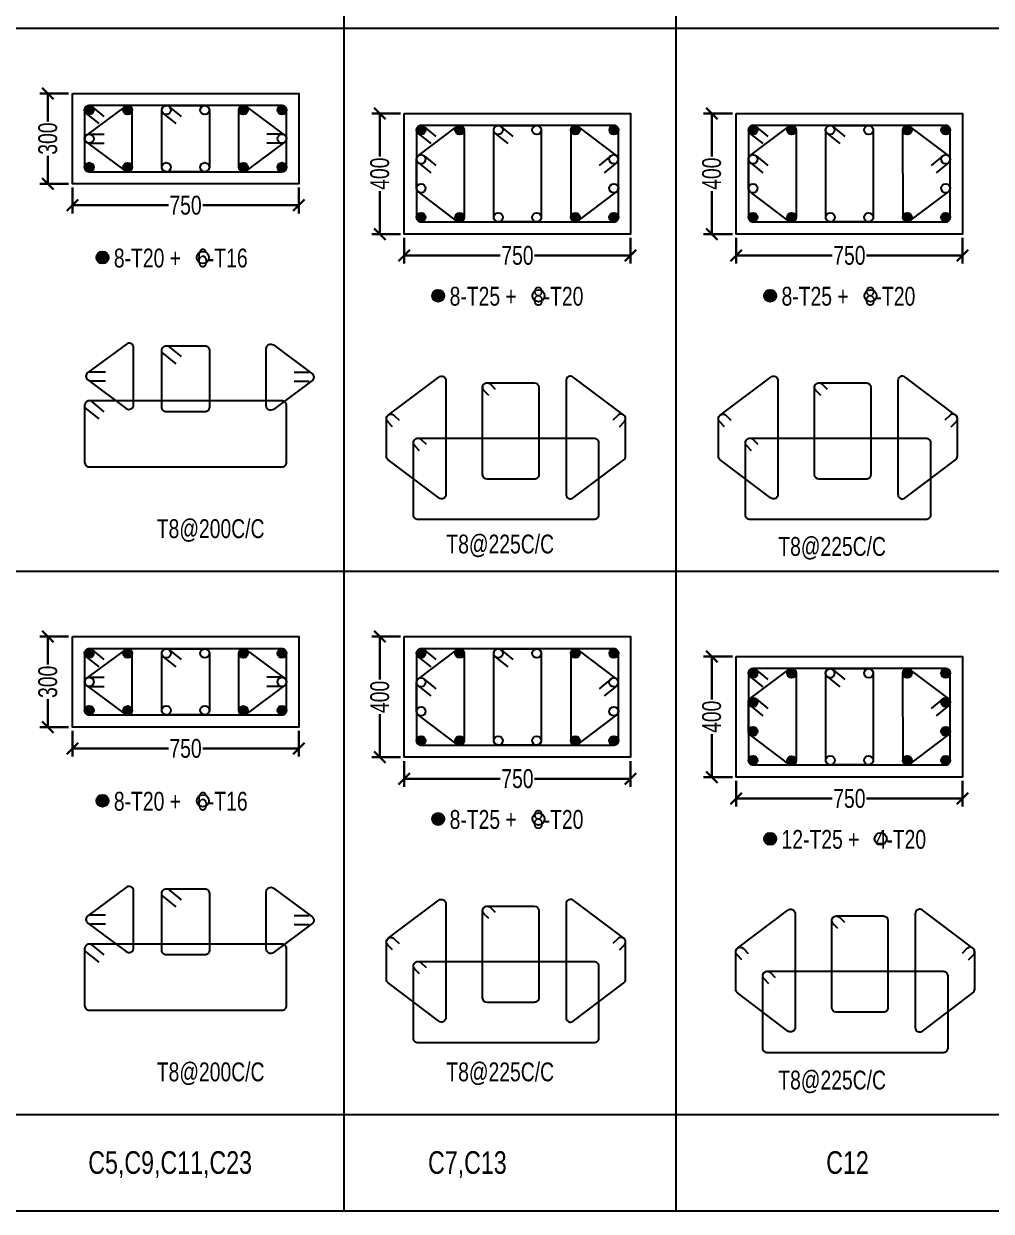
# Model space of a CAD drawing. Header units: millimetres. Extents: x 356 to 40629, y 2473 to 64837.
# Drawn here: x 24597 to 27803, y 11793 to 15728 of the extents above; entities that cross this region are included whole.
import ezdxf

# ---------------------------------------------------------------- set-up
doc = ezdxf.new("R2010")
doc.units = ezdxf.units.MM
for name, color, linetype in [('COL', 5, 'Continuous'), ('S-TIES', 3, 'Continuous'), ('TABLE', 11, 'Continuous'), ('TXT3', 6, 'Continuous')]:
    doc.layers.add(name, color=color, linetype=linetype)
doc.layers.add('STR-COL-DIM', color=8, linetype='Continuous', lineweight=18)
doc.layers.add('STR-LEVEL TEXT', color=110, linetype='Continuous', lineweight=30)
doc.styles.add('SOBHA', font='swisscl.ttf')
doc.styles.add('sobha sed', font='swisscl.ttf')
doc.dimstyles.new('S-25', dxfattribs={"dimscale": 25, "dimtxt": 2.5, "dimasz": 1.5, "dimexe": 0.25, "dimexo": 0.5, "dimgap": 0.1, "dimtad": 0, "dimdec": 0, "dimrnd": 0.0005, "dimzin": 0, "dimdsep": 46, "dimtxsty": 'SOBHA', "dimblk": 'OBLIQUE', "dimcen": 0.09, "dimclrd": 8, "dimclre": 8, "dimclrt": 6, "dimadec": 0, "dimazin": 0, "dimtfac": 1, "dimtdec": 0, "dimtofl": 0, "dimtmove": 0, "dimatfit": 3, "dimfxl": 0.18, "dimtolj": 1, "dimtzin": 0, "dimlwd": -1, "dimlwe": -1, "dimarcsym": 0})

# ---------------------------------------------------------------- blocks, each defined once
blk = doc.blocks.new('_Oblique')
at = {"color": 0, "linetype": 'ByBlock', "lineweight": -2}
for p, q in [((-0.5, -0.5), (0.5, 0.5)), ((0, 0.71), (0, -0.71))]:
    blk.add_line(p, q, dxfattribs=at)
blk = doc.blocks.new('*D626')
at = {"layer": 'STR-LEVEL TEXT', "color": 8, "transparency": 16777216}
for p, q in [((24745.3, 13697.2), (24670.2, 13697.2)), ((24676.5, 13697.2), (24676.5, 13604.4)), ((24676.5, 13397.2), (24676.5, 13490.2)), ((24745.3, 13397.2), (24670.2, 13397.2))]:
    blk.add_line(p, q, dxfattribs=at)
at = {"layer": 'STR-LEVEL TEXT', "color": 8, "transparency": 16777216, "xscale": 37.5, "yscale": 37.5, "zscale": 37.5}
for p, rotation in [((24676.5, 13697.2), 90), ((24676.5, 13397.2), 270)]:
    blk.add_blockref('_Oblique', p, dxfattribs=dict(at, rotation=rotation))
at = {"layer": 'STR-LEVEL TEXT', "color": 6, "transparency": 16777216, "insert": (24676.5, 13547.3), "char_height": 62.5, "attachment_point": 5, "rotation": 90, "style": 'SOBHA'}
blk.add_mtext('\\A1;300', dxfattribs=at)
blk = doc.blocks.new('*D627')
at = {"layer": 'STR-LEVEL TEXT', "color": 8, "transparency": 16777216}
for p, q in [((24757.8, 13384.7), (24757.8, 13319.9)), ((25507.8, 13384.7), (25507.8, 13319.9)), ((24757.8, 13326.2), (25075.9, 13326.2)), ((25507.8, 13326.2), (25189.8, 13326.2))]:
    blk.add_line(p, q, dxfattribs=at)
at = {"layer": 'STR-LEVEL TEXT', "color": 8, "transparency": 16777216, "xscale": 37.5, "yscale": 37.5, "zscale": 37.5, "rotation": 180}
blk.add_blockref('_Oblique', (24757.8, 13326.2), dxfattribs=at)
at = {"layer": 'STR-LEVEL TEXT', "color": 8, "transparency": 16777216, "xscale": 37.5, "yscale": 37.5, "zscale": 37.5}
blk.add_blockref('_Oblique', (25507.8, 13326.2), dxfattribs=at)
at = {"layer": 'STR-LEVEL TEXT', "color": 6, "transparency": 16777216, "insert": (25132.8, 13326.2), "char_height": 62.5, "attachment_point": 5, "style": 'SOBHA'}
blk.add_mtext('\\A1;750', dxfattribs=at)
blk = doc.blocks.new('*D340')
at = {"layer": 'STR-LEVEL TEXT', "color": 8, "transparency": 16777216}
for p, q in [((24745.3, 15497.4), (24670.2, 15497.4)), ((24676.5, 15497.4), (24676.5, 15404.6)), ((24676.5, 15197.4), (24676.5, 15290.3)), ((24745.3, 15197.4), (24670.2, 15197.4))]:
    blk.add_line(p, q, dxfattribs=at)
at = {"layer": 'STR-LEVEL TEXT', "color": 8, "transparency": 16777216, "xscale": 37.5, "yscale": 37.5, "zscale": 37.5}
for p, rotation in [((24676.5, 15497.4), 90), ((24676.5, 15197.4), 270)]:
    blk.add_blockref('_Oblique', p, dxfattribs=dict(at, rotation=rotation))
at = {"layer": 'STR-LEVEL TEXT', "color": 6, "transparency": 16777216, "insert": (24676.5, 15347.5), "char_height": 62.5, "attachment_point": 5, "rotation": 90, "style": 'SOBHA'}
blk.add_mtext('\\A1;300', dxfattribs=at)
blk = doc.blocks.new('*D341')
at = {"layer": 'STR-LEVEL TEXT', "color": 8, "transparency": 16777216}
for p, q in [((24757.8, 15184.9), (24757.8, 15120.1)), ((25507.8, 15184.9), (25507.8, 15120.1)), ((24757.8, 15126.4), (25075.9, 15126.4)), ((25507.8, 15126.4), (25189.8, 15126.4))]:
    blk.add_line(p, q, dxfattribs=at)
at = {"layer": 'STR-LEVEL TEXT', "color": 8, "transparency": 16777216, "xscale": 37.5, "yscale": 37.5, "zscale": 37.5, "rotation": 180}
blk.add_blockref('_Oblique', (24757.8, 15126.4), dxfattribs=at)
at = {"layer": 'STR-LEVEL TEXT', "color": 8, "transparency": 16777216, "xscale": 37.5, "yscale": 37.5, "zscale": 37.5}
blk.add_blockref('_Oblique', (25507.8, 15126.4), dxfattribs=at)
at = {"layer": 'STR-LEVEL TEXT', "color": 6, "transparency": 16777216, "insert": (25132.8, 15126.4), "char_height": 62.5, "attachment_point": 5, "style": 'SOBHA'}
blk.add_mtext('\\A1;750', dxfattribs=at)
blk = doc.blocks.new('*D481')
at = {"layer": 'STR-LEVEL TEXT', "color": 8, "transparency": 16777216}
for p, q in [((25845.3, 13697.2), (25770.2, 13697.2)), ((25776.5, 13697.2), (25776.5, 13554.7)), ((25776.5, 13297.2), (25776.5, 13439.7)), ((25845.3, 13297.2), (25770.2, 13297.2))]:
    blk.add_line(p, q, dxfattribs=at)
at = {"layer": 'STR-LEVEL TEXT', "color": 8, "transparency": 16777216, "xscale": 37.5, "yscale": 37.5, "zscale": 37.5}
for p, rotation in [((25776.5, 13697.2), 90), ((25776.5, 13297.2), 270)]:
    blk.add_blockref('_Oblique', p, dxfattribs=dict(at, rotation=rotation))
at = {"layer": 'STR-LEVEL TEXT', "color": 6, "transparency": 16777216, "insert": (25776.5, 13497.2), "char_height": 62.5, "attachment_point": 5, "rotation": 90, "style": 'SOBHA'}
blk.add_mtext('\\A1;400', dxfattribs=at)
blk = doc.blocks.new('*D482')
at = {"layer": 'STR-LEVEL TEXT', "color": 8, "transparency": 16777216}
for p, q in [((25857.8, 13284.7), (25857.8, 13219.9)), ((26607.8, 13284.7), (26607.8, 13219.9)), ((25857.8, 13226.2), (26175.9, 13226.2)), ((26607.8, 13226.2), (26289.8, 13226.2))]:
    blk.add_line(p, q, dxfattribs=at)
at = {"layer": 'STR-LEVEL TEXT', "color": 8, "transparency": 16777216, "xscale": 37.5, "yscale": 37.5, "zscale": 37.5, "rotation": 180}
blk.add_blockref('_Oblique', (25857.8, 13226.2), dxfattribs=at)
at = {"layer": 'STR-LEVEL TEXT', "color": 8, "transparency": 16777216, "xscale": 37.5, "yscale": 37.5, "zscale": 37.5}
blk.add_blockref('_Oblique', (26607.8, 13226.2), dxfattribs=at)
at = {"layer": 'STR-LEVEL TEXT', "color": 6, "transparency": 16777216, "insert": (26232.8, 13226.2), "char_height": 62.5, "attachment_point": 5, "style": 'SOBHA'}
blk.add_mtext('\\A1;750', dxfattribs=at)
blk = doc.blocks.new('*D475')
at = {"layer": 'STR-LEVEL TEXT', "color": 8, "transparency": 16777216}
for p, q in [((25845.3, 15431.2), (25770.2, 15431.2)), ((25776.5, 15431.2), (25776.5, 15288.7)), ((25776.5, 15031.2), (25776.5, 15173.7)), ((25845.3, 15031.2), (25770.2, 15031.2))]:
    blk.add_line(p, q, dxfattribs=at)
at = {"layer": 'STR-LEVEL TEXT', "color": 8, "transparency": 16777216, "xscale": 37.5, "yscale": 37.5, "zscale": 37.5}
for p, rotation in [((25776.5, 15431.2), 90), ((25776.5, 15031.2), 270)]:
    blk.add_blockref('_Oblique', p, dxfattribs=dict(at, rotation=rotation))
at = {"layer": 'STR-LEVEL TEXT', "color": 6, "transparency": 16777216, "insert": (25776.5, 15231.2), "char_height": 62.5, "attachment_point": 5, "rotation": 90, "style": 'SOBHA'}
blk.add_mtext('\\A1;400', dxfattribs=at)
blk = doc.blocks.new('*D476')
at = {"layer": 'STR-LEVEL TEXT', "color": 8, "transparency": 16777216}
for p, q in [((25857.8, 15018.7), (25857.8, 14953.9)), ((26607.8, 15018.7), (26607.8, 14953.9)), ((25857.8, 14960.2), (26175.9, 14960.2)), ((26607.8, 14960.2), (26289.8, 14960.2))]:
    blk.add_line(p, q, dxfattribs=at)
at = {"layer": 'STR-LEVEL TEXT', "color": 8, "transparency": 16777216, "xscale": 37.5, "yscale": 37.5, "zscale": 37.5, "rotation": 180}
blk.add_blockref('_Oblique', (25857.8, 14960.2), dxfattribs=at)
at = {"layer": 'STR-LEVEL TEXT', "color": 8, "transparency": 16777216, "xscale": 37.5, "yscale": 37.5, "zscale": 37.5}
blk.add_blockref('_Oblique', (26607.8, 14960.2), dxfattribs=at)
at = {"layer": 'STR-LEVEL TEXT', "color": 6, "transparency": 16777216, "insert": (26232.8, 14960.2), "char_height": 62.5, "attachment_point": 5, "style": 'SOBHA'}
blk.add_mtext('\\A1;750', dxfattribs=at)
blk = doc.blocks.new('*D469')
at = {"layer": 'STR-LEVEL TEXT', "color": 8, "transparency": 16777216}
for p, q in [((26945.3, 15431.2), (26870.2, 15431.2)), ((26876.5, 15431.2), (26876.5, 15288.7)), ((26876.5, 15031.2), (26876.5, 15173.7)), ((26945.3, 15031.2), (26870.2, 15031.2))]:
    blk.add_line(p, q, dxfattribs=at)
at = {"layer": 'STR-LEVEL TEXT', "color": 8, "transparency": 16777216, "xscale": 37.5, "yscale": 37.5, "zscale": 37.5}
for p, rotation in [((26876.5, 15431.2), 90), ((26876.5, 15031.2), 270)]:
    blk.add_blockref('_Oblique', p, dxfattribs=dict(at, rotation=rotation))
at = {"layer": 'STR-LEVEL TEXT', "color": 6, "transparency": 16777216, "insert": (26876.5, 15231.2), "char_height": 62.5, "attachment_point": 5, "rotation": 90, "style": 'SOBHA'}
blk.add_mtext('\\A1;400', dxfattribs=at)
blk = doc.blocks.new('*D470')
at = {"layer": 'STR-LEVEL TEXT', "color": 8, "transparency": 16777216}
for p, q in [((26957.8, 15018.7), (26957.8, 14953.9)), ((27707.8, 15018.7), (27707.8, 14953.9)), ((26957.8, 14960.2), (27275.9, 14960.2)), ((27707.8, 14960.2), (27389.8, 14960.2))]:
    blk.add_line(p, q, dxfattribs=at)
at = {"layer": 'STR-LEVEL TEXT', "color": 8, "transparency": 16777216, "xscale": 37.5, "yscale": 37.5, "zscale": 37.5, "rotation": 180}
blk.add_blockref('_Oblique', (26957.8, 14960.2), dxfattribs=at)
at = {"layer": 'STR-LEVEL TEXT', "color": 8, "transparency": 16777216, "xscale": 37.5, "yscale": 37.5, "zscale": 37.5}
blk.add_blockref('_Oblique', (27707.8, 14960.2), dxfattribs=at)
at = {"layer": 'STR-LEVEL TEXT', "color": 6, "transparency": 16777216, "insert": (27332.8, 14960.2), "char_height": 62.5, "attachment_point": 5, "style": 'SOBHA'}
blk.add_mtext('\\A1;750', dxfattribs=at)
blk = doc.blocks.new('*D370')
at = {"layer": 'STR-LEVEL TEXT', "color": 8, "transparency": 16777216}
for p, q in [((26945.3, 13631.4), (26870.2, 13631.4)), ((26876.5, 13631.4), (26876.5, 13488.9)), ((26876.5, 13231.4), (26876.5, 13373.9)), ((26945.3, 13231.4), (26870.2, 13231.4))]:
    blk.add_line(p, q, dxfattribs=at)
at = {"layer": 'STR-LEVEL TEXT', "color": 8, "transparency": 16777216, "xscale": 37.5, "yscale": 37.5, "zscale": 37.5}
for p, rotation in [((26876.5, 13631.4), 90), ((26876.5, 13231.4), 270)]:
    blk.add_blockref('_Oblique', p, dxfattribs=dict(at, rotation=rotation))
at = {"layer": 'STR-LEVEL TEXT', "color": 6, "transparency": 16777216, "insert": (26876.5, 13431.4), "char_height": 62.5, "attachment_point": 5, "rotation": 90, "style": 'SOBHA'}
blk.add_mtext('\\A1;400', dxfattribs=at)
blk = doc.blocks.new('*D371')
at = {"layer": 'STR-LEVEL TEXT', "color": 8, "transparency": 16777216}
for p, q in [((26957.8, 13218.9), (26957.8, 13154.1)), ((27707.8, 13218.9), (27707.8, 13154.1)), ((26957.8, 13160.3), (27275.9, 13160.3)), ((27707.8, 13160.3), (27389.8, 13160.3))]:
    blk.add_line(p, q, dxfattribs=at)
at = {"layer": 'STR-LEVEL TEXT', "color": 8, "transparency": 16777216, "xscale": 37.5, "yscale": 37.5, "zscale": 37.5, "rotation": 180}
blk.add_blockref('_Oblique', (26957.8, 13160.3), dxfattribs=at)
at = {"layer": 'STR-LEVEL TEXT', "color": 8, "transparency": 16777216, "xscale": 37.5, "yscale": 37.5, "zscale": 37.5}
blk.add_blockref('_Oblique', (27707.8, 13160.3), dxfattribs=at)
at = {"layer": 'STR-LEVEL TEXT', "color": 6, "transparency": 16777216, "insert": (27332.8, 13160.3), "char_height": 62.5, "attachment_point": 5, "style": 'SOBHA'}
blk.add_mtext('\\A1;750', dxfattribs=at)

msp = doc.modelspace()

# ---------------------------------------------------------------- hatches: boundary and pattern name
at = {"layer": 'S-TIES', "ltscale": 7}
h = msp.add_hatch(color=256, dxfattribs=at)
h.dxf.hatch_style = 1
edge = h.paths.add_edge_path()
edge.add_arc((24813.4, 15441.9), 15, 0, 360)
h = msp.add_hatch(color=256, dxfattribs=at)
h.dxf.hatch_style = 1
edge = h.paths.add_edge_path()
edge.add_arc((24941.2, 15441.9), 15, 0, 360)
h = msp.add_hatch(color=256, dxfattribs=at)
h.dxf.hatch_style = 1
edge = h.paths.add_edge_path()
edge.add_arc((25324.5, 15441.9), 15, 0, 360)
h = msp.add_hatch(color=256, dxfattribs=at)
h.dxf.hatch_style = 1
edge = h.paths.add_edge_path()
edge.add_arc((25452.3, 15441.9), 15, 0, 360)
h = msp.add_hatch(color=256, dxfattribs=at)
h.dxf.hatch_style = 1
edge = h.paths.add_edge_path()
edge.add_arc((25913.4, 15375.7), 15, 0, 360)
h = msp.add_hatch(color=256, dxfattribs=at)
h.dxf.hatch_style = 1
edge = h.paths.add_edge_path()
edge.add_arc((26041.2, 15375.7), 15, 0, 360)
h = msp.add_hatch(color=256, dxfattribs=at)
h.dxf.hatch_style = 1
edge = h.paths.add_edge_path()
edge.add_arc((26424.5, 15375.7), 15, 0, 360)
h = msp.add_hatch(color=256, dxfattribs=at)
h.dxf.hatch_style = 1
edge = h.paths.add_edge_path()
edge.add_arc((26552.3, 15375.7), 15, 0, 360)
h = msp.add_hatch(color=256, dxfattribs=at)
h.dxf.hatch_style = 1
edge = h.paths.add_edge_path()
edge.add_arc((27013.4, 15375.7), 15, 0, 360)
h = msp.add_hatch(color=256, dxfattribs=at)
h.dxf.hatch_style = 1
edge = h.paths.add_edge_path()
edge.add_arc((27141.2, 15375.7), 15, 0, 360)
h = msp.add_hatch(color=256, dxfattribs=at)
h.dxf.hatch_style = 1
edge = h.paths.add_edge_path()
edge.add_arc((27524.5, 15375.7), 15, 0, 360)
h = msp.add_hatch(color=256, dxfattribs=at)
h.dxf.hatch_style = 1
edge = h.paths.add_edge_path()
edge.add_arc((27652.3, 15375.7), 15, 0, 360)
h = msp.add_hatch(color=256, dxfattribs=at)
h.dxf.hatch_style = 1
edge = h.paths.add_edge_path()
edge.add_arc((24813.5, 15252.8), 15, 0, 360)
h = msp.add_hatch(color=256, dxfattribs=at)
h.dxf.hatch_style = 1
edge = h.paths.add_edge_path()
edge.add_arc((24941.2, 15252.4), 15, 0, 360)
h = msp.add_hatch(color=256, dxfattribs=at)
h.dxf.hatch_style = 1
edge = h.paths.add_edge_path()
edge.add_arc((25324.5, 15252.4), 15, 0, 360)
h = msp.add_hatch(color=256, dxfattribs=at)
h.dxf.hatch_style = 1
edge = h.paths.add_edge_path()
edge.add_arc((25452.2, 15252.8), 15, 0, 360)
h = msp.add_hatch(color=256, dxfattribs=at)
h.dxf.hatch_style = 1
edge = h.paths.add_edge_path()
edge.add_arc((25913.5, 15086.6), 15, 0, 360)
h = msp.add_hatch(color=256, dxfattribs=at)
h.dxf.hatch_style = 1
edge = h.paths.add_edge_path()
edge.add_arc((26041.2, 15086.2), 15, 0, 360)
h = msp.add_hatch(color=256, dxfattribs=at)
h.dxf.hatch_style = 1
edge = h.paths.add_edge_path()
edge.add_arc((26424.5, 15086.6), 15, 0, 360)
h = msp.add_hatch(color=256, dxfattribs=at)
h.dxf.hatch_style = 1
edge = h.paths.add_edge_path()
edge.add_arc((26552.2, 15086.6), 15, 0, 360)
h = msp.add_hatch(color=256, dxfattribs=at)
h.dxf.hatch_style = 1
edge = h.paths.add_edge_path()
edge.add_arc((27013.5, 15086.6), 15, 0, 360)
h = msp.add_hatch(color=256, dxfattribs=at)
h.dxf.hatch_style = 1
edge = h.paths.add_edge_path()
edge.add_arc((27141.2, 15086.2), 15, 0, 360)
h = msp.add_hatch(color=256, dxfattribs=at)
h.dxf.hatch_style = 1
edge = h.paths.add_edge_path()
edge.add_arc((27524.5, 15086.6), 15, 0, 360)
h = msp.add_hatch(color=256, dxfattribs=at)
h.dxf.hatch_style = 1
edge = h.paths.add_edge_path()
edge.add_arc((27652.2, 15086.6), 15, 0, 360)
h = msp.add_hatch(color=256, dxfattribs=at)
h.dxf.hatch_style = 1
edge = h.paths.add_edge_path()
edge.add_arc((24857.6, 14953.3), 20, 0, 360)
h = msp.add_hatch(color=256, dxfattribs=at)
h.dxf.hatch_style = 1
edge = h.paths.add_edge_path()
edge.add_arc((25970.3, 14826.7), 20, 0, 360)
h = msp.add_hatch(color=256, dxfattribs=at)
h.dxf.hatch_style = 1
edge = h.paths.add_edge_path()
edge.add_arc((27070.3, 14826.7), 20, 0, 360)
h = msp.add_hatch(color=256, dxfattribs=at)
h.dxf.hatch_style = 1
edge = h.paths.add_edge_path()
edge.add_arc((24813.4, 13641.7), 15, 0, 360)
h = msp.add_hatch(color=256, dxfattribs=at)
h.dxf.hatch_style = 1
edge = h.paths.add_edge_path()
edge.add_arc((24941.2, 13641.7), 15, 0, 360)
h = msp.add_hatch(color=256, dxfattribs=at)
h.dxf.hatch_style = 1
edge = h.paths.add_edge_path()
edge.add_arc((25324.5, 13641.7), 15, 0, 360)
h = msp.add_hatch(color=256, dxfattribs=at)
h.dxf.hatch_style = 1
edge = h.paths.add_edge_path()
edge.add_arc((25452.3, 13641.7), 15, 0, 360)
h = msp.add_hatch(color=256, dxfattribs=at)
h.dxf.hatch_style = 1
edge = h.paths.add_edge_path()
edge.add_arc((25913.4, 13641.7), 15, 0, 360)
h = msp.add_hatch(color=256, dxfattribs=at)
h.dxf.hatch_style = 1
edge = h.paths.add_edge_path()
edge.add_arc((26041.2, 13641.7), 15, 0, 360)
h = msp.add_hatch(color=256, dxfattribs=at)
h.dxf.hatch_style = 1
edge = h.paths.add_edge_path()
edge.add_arc((26424.5, 13641.7), 15, 0, 360)
h = msp.add_hatch(color=256, dxfattribs=at)
h.dxf.hatch_style = 1
edge = h.paths.add_edge_path()
edge.add_arc((26552.3, 13641.7), 15, 0, 360)
h = msp.add_hatch(color=256, dxfattribs=at)
h.dxf.hatch_style = 1
edge = h.paths.add_edge_path()
edge.add_arc((27013.4, 13575.9), 15, 0, 360)
h = msp.add_hatch(color=256, dxfattribs=at)
h.dxf.hatch_style = 1
edge = h.paths.add_edge_path()
edge.add_arc((27141.2, 13575.9), 15, 0, 360)
h = msp.add_hatch(color=256, dxfattribs=at)
h.dxf.hatch_style = 1
edge = h.paths.add_edge_path()
edge.add_arc((27524.5, 13575.9), 15, 0, 360)
h = msp.add_hatch(color=256, dxfattribs=at)
h.dxf.hatch_style = 1
edge = h.paths.add_edge_path()
edge.add_arc((27652.3, 13575.9), 15, 0, 360)
h = msp.add_hatch(color=256, dxfattribs=at)
h.dxf.hatch_style = 1
edge = h.paths.add_edge_path()
edge.add_arc((24813.5, 13452.6), 15, 0, 360)
h = msp.add_hatch(color=256, dxfattribs=at)
h.dxf.hatch_style = 1
edge = h.paths.add_edge_path()
edge.add_arc((24941.2, 13452.2), 15, 0, 360)
h = msp.add_hatch(color=256, dxfattribs=at)
h.dxf.hatch_style = 1
edge = h.paths.add_edge_path()
edge.add_arc((25324.5, 13452.2), 15, 0, 360)
h = msp.add_hatch(color=256, dxfattribs=at)
h.dxf.hatch_style = 1
edge = h.paths.add_edge_path()
edge.add_arc((25452.2, 13452.6), 15, 0, 360)
h = msp.add_hatch(color=256, dxfattribs=at)
h.dxf.hatch_style = 1
edge = h.paths.add_edge_path()
edge.add_arc((27013.4, 13479.5), 15, 0, 360)
h = msp.add_hatch(color=256, dxfattribs=at)
h.dxf.hatch_style = 1
edge = h.paths.add_edge_path()
edge.add_arc((27652.2, 13479.5), 15, 0, 360)
h = msp.add_hatch(color=256, dxfattribs=at)
h.dxf.hatch_style = 1
edge = h.paths.add_edge_path()
edge.add_arc((27013.5, 13383.1), 15, 0, 360)
h = msp.add_hatch(color=256, dxfattribs=at)
h.dxf.hatch_style = 1
edge = h.paths.add_edge_path()
edge.add_arc((27652.2, 13383.1), 15, 0, 360)
h = msp.add_hatch(color=256, dxfattribs=at)
h.dxf.hatch_style = 1
edge = h.paths.add_edge_path()
edge.add_arc((25913.5, 13352.6), 15, 0, 360)
h = msp.add_hatch(color=256, dxfattribs=at)
h.dxf.hatch_style = 1
edge = h.paths.add_edge_path()
edge.add_arc((26041.2, 13352.2), 15, 0, 360)
h = msp.add_hatch(color=256, dxfattribs=at)
h.dxf.hatch_style = 1
edge = h.paths.add_edge_path()
edge.add_arc((26424.5, 13352.6), 15, 0, 360)
h = msp.add_hatch(color=256, dxfattribs=at)
h.dxf.hatch_style = 1
edge = h.paths.add_edge_path()
edge.add_arc((26552.2, 13352.6), 15, 0, 360)
h = msp.add_hatch(color=256, dxfattribs=at)
h.dxf.hatch_style = 1
edge = h.paths.add_edge_path()
edge.add_arc((27013.5, 13286.8), 15, 0, 360)
h = msp.add_hatch(color=256, dxfattribs=at)
h.dxf.hatch_style = 1
edge = h.paths.add_edge_path()
edge.add_arc((27524.5, 13286.8), 15, 0, 360)
h = msp.add_hatch(color=256, dxfattribs=at)
h.dxf.hatch_style = 1
edge = h.paths.add_edge_path()
edge.add_arc((27652.2, 13286.8), 15, 0, 360)
h = msp.add_hatch(color=256, dxfattribs=at)
h.dxf.hatch_style = 1
edge = h.paths.add_edge_path()
edge.add_arc((27141.2, 13286.4), 15, 0, 360)
h = msp.add_hatch(color=256, dxfattribs=at)
h.dxf.hatch_style = 1
edge = h.paths.add_edge_path()
edge.add_arc((24857.6, 13153.1), 20, 0, 360)
h = msp.add_hatch(color=256, dxfattribs=at)
h.dxf.hatch_style = 1
edge = h.paths.add_edge_path()
edge.add_arc((25970.3, 13092.7), 20, 0, 360)
h = msp.add_hatch(color=256, dxfattribs=at)
h.dxf.hatch_style = 1
edge = h.paths.add_edge_path()
edge.add_arc((27070.3, 13026.9), 20, 0, 360)

# ---------------------------------------------------------------- linework, layer by layer
at = {"layer": 'COL', "elevation": 0}
for points in [[(24757.8, 15497.4), (25507.8, 15497.4), (25507.8, 15197.4), (24757.8, 15197.4)], [(25857.8, 15431.2), (26607.8, 15431.2), (26607.8, 15031.2), (25857.8, 15031.2)], [(26957.8, 15431.2), (27707.8, 15431.2), (27707.8, 15031.2), (26957.8, 15031.2)], [(24757.8, 13697.2), (25507.8, 13697.2), (25507.8, 13397.2), (24757.8, 13397.2)], [(25857.8, 13697.2), (26607.8, 13697.2), (26607.8, 13297.2), (25857.8, 13297.2)], [(26957.8, 13631.4), (27707.8, 13631.4), (27707.8, 13231.4), (26957.8, 13231.4)]]:
    msp.add_lwpolyline(points, close=True, dxfattribs=at)
at = {"layer": 'S-TIES', "ltscale": 7, "elevation": 0}
for points in [[(24813.5, 15237.8), (25452.3, 15237.8, 0.414214), (25467.3, 15252.8), (25467.3, 15441.9, 0.414214), (25452.3, 15456.9), (24813.5, 15456.9, 0.414214), (24798.5, 15441.9), (24798.5, 15252.8, 0.414214)], [(24956.2, 15252.4), (24956.2, 15441.9, 0.615959), (24932.3, 15453.9), (24804.6, 15359.4, 0.503211), (24804.5, 15335.3), (24932.2, 15240.4, 0.616567)], [(25069, 15456.9), (25196.7, 15456.9, -0.414214), (25211.7, 15441.9), (25211.7, 15252.8, -0.414214), (25196.7, 15237.8), (25069, 15237.8, -0.414214), (25054, 15252.8), (25054, 15441.9, -0.414214)], [(25309.5, 15252.4), (25309.5, 15441.9, -0.615959), (25333.4, 15453.9), (25461.1, 15359.4, -0.503211), (25461.1, 15335.3), (25333.5, 15240.4, -0.616567)], [(26056.2, 15375.7), (26056.2, 15086.2, -0.619608), (26032.2, 15074.2), (25904.4, 15171, -0.234772), (25898.5, 15182.9), (25898.4, 15279.3, -0.23547), (25904.4, 15291.3), (26032.2, 15387.7, -0.618942)], [(25913.5, 15071.6), (26552.3, 15071.6, 0.414214), (26567.3, 15086.6), (26567.3, 15375.7, 0.414214), (26552.3, 15390.7), (25913.5, 15390.7, 0.414214), (25898.5, 15375.7), (25898.5, 15086.6, 0.414214)], [(26169.4, 15390.7), (26296.4, 15390.7, -0.414214), (26311.4, 15375.7), (26311.4, 15086.6, -0.414214), (26296.4, 15071.6), (26169.4, 15071.6, -0.414214), (26154.4, 15086.6), (26154.4, 15375.7, -0.414214)], [(26409.4, 15375.7), (26409.5, 15086.6, 0.619608), (26433.5, 15074.6), (26561.3, 15171, 0.234772), (26567.2, 15182.9), (26567.2, 15279.3, 0.23547), (26561.3, 15291.3), (26433.5, 15387.7, 0.618942)], [(27156.2, 15375.7), (27156.2, 15086.2, -0.619608), (27132.2, 15074.2), (27004.4, 15171, -0.234772), (26998.5, 15182.9), (26998.4, 15279.3, -0.23547), (27004.4, 15291.3), (27132.2, 15387.7, -0.618942)], [(27013.5, 15071.6), (27652.3, 15071.6, 0.414214), (27667.3, 15086.6), (27667.3, 15375.7, 0.414214), (27652.3, 15390.7), (27013.5, 15390.7, 0.414214), (26998.5, 15375.7), (26998.5, 15086.6, 0.414214)], [(27269.4, 15390.7), (27396.4, 15390.7, -0.414214), (27411.4, 15375.7), (27411.4, 15086.6, -0.414214), (27396.4, 15071.6), (27269.4, 15071.6, -0.414214), (27254.4, 15086.6), (27254.4, 15375.7, -0.414214)], [(27509.4, 15375.7), (27509.5, 15086.6, 0.619608), (27533.5, 15074.6), (27661.3, 15171, 0.234772), (27667.2, 15182.9), (27667.2, 15279.3, 0.23547), (27661.3, 15291.3), (27533.5, 15387.7, 0.618942)], [(24960.6, 14465.2), (24960.6, 14654.7, 0.615959), (24936.7, 14666.7), (24809, 14572.2, 0.503211), (24809, 14548.1), (24936.6, 14453.2, 0.616567)], [(25069, 14661.2), (25196.7, 14661.2, -0.414214), (25211.7, 14646.2), (25211.7, 14457.2, -0.414214), (25196.7, 14442.2), (25069, 14442.2, -0.414214), (25054, 14457.2), (25054, 14646.2, -0.414214)], [(25400.2, 14462.1), (25400.2, 14651.6, -0.615959), (25424.1, 14663.7), (25551.8, 14569.1, -0.503211), (25551.8, 14545), (25424.2, 14450.1, -0.616567)], [(25996, 14545.4), (25996, 14168.5, -0.619608), (25971.9, 14156.5), (25804.7, 14283.1, -0.234772), (25798.8, 14295.1), (25798.8, 14419.3, -0.23547), (25804.7, 14431.3), (25972, 14557.4, -0.618942)], [(26132.4, 14538), (26288.6, 14538, -0.414166), (26303.6, 14523), (26303.6, 14233.9, -0.414262), (26288.6, 14218.9), (26132.5, 14218.9, -0.414166), (26117.5, 14233.9), (26117.4, 14523, -0.414262)], [(26393.7, 14545.4), (26393.7, 14168.5, 0.619608), (26417.8, 14156.5), (26585, 14283.1, 0.234772), (26590.9, 14295.1), (26590.9, 14419.3, 0.23547), (26585, 14431.3), (26417.7, 14557.4, 0.618942)], [(27096, 14545.4), (27096, 14168.5, -0.619608), (27071.9, 14156.5), (26904.7, 14283.1, -0.234772), (26898.8, 14295.1), (26898.8, 14419.3, -0.23547), (26904.7, 14431.3), (27072, 14557.4, -0.618942)], [(27232.4, 14538), (27388.6, 14538, -0.414166), (27403.6, 14523), (27403.6, 14233.9, -0.414262), (27388.6, 14218.9), (27232.5, 14218.9, -0.414166), (27217.5, 14233.9), (27217.4, 14523, -0.414262)], [(27493.7, 14545.4), (27493.7, 14168.5, 0.619608), (27517.8, 14156.5), (27685, 14283.1, 0.234772), (27690.9, 14295.1), (27690.9, 14419.3, 0.23547), (27685, 14431.3), (27517.7, 14557.4, 0.618942)], [(24813.5, 14259.3), (25452.3, 14259.3, 0.414214), (25467.3, 14274.3), (25467.3, 14463.4, 0.414214), (25452.3, 14478.4), (24813.5, 14478.4, 0.414214), (24798.5, 14463.4), (24798.5, 14274.3, 0.414214)], [(25903.3, 14354.8), (26486.4, 14354.8, -0.414214), (26501.4, 14339.8), (26501.4, 14099.8, -0.414214), (26486.4, 14084.8), (25903.3, 14084.8, -0.414214), (25888.3, 14099.8), (25888.3, 14339.8, -0.414214)], [(27003.3, 14354.8), (27586.4, 14354.8, -0.414214), (27601.4, 14339.8), (27601.4, 14099.8, -0.414214), (27586.4, 14084.8), (27003.3, 14084.8, -0.414214), (26988.3, 14099.8), (26988.3, 14339.8, -0.414214)], [(24813.5, 13437.6), (25452.3, 13437.6, 0.414214), (25467.3, 13452.6), (25467.3, 13641.7, 0.414214), (25452.3, 13656.7), (24813.5, 13656.7, 0.414214), (24798.5, 13641.7), (24798.5, 13452.6, 0.414214)], [(24956.2, 13452.2), (24956.2, 13641.7, 0.615959), (24932.3, 13653.8), (24804.6, 13559.2, 0.503211), (24804.5, 13535.1), (24932.2, 13440.2, 0.616567)], [(25069, 13656.7), (25196.7, 13656.7, -0.414214), (25211.7, 13641.7), (25211.7, 13452.6, -0.414214), (25196.7, 13437.6), (25069, 13437.6, -0.414214), (25054, 13452.6), (25054, 13641.7, -0.414214)], [(25309.5, 13452.2), (25309.5, 13641.7, -0.615959), (25333.4, 13653.8), (25461.1, 13559.2, -0.503211), (25461.1, 13535.1), (25333.5, 13440.2, -0.616567)], [(26056.2, 13641.7), (26056.2, 13352.2, -0.619608), (26032.2, 13340.3), (25904.4, 13437, -0.234772), (25898.5, 13449), (25898.4, 13545.3, -0.23547), (25904.4, 13557.3), (26032.2, 13653.7, -0.618942)], [(25913.5, 13337.6), (26552.3, 13337.6, 0.414214), (26567.3, 13352.6), (26567.3, 13641.7, 0.414214), (26552.3, 13656.7), (25913.5, 13656.7, 0.414214), (25898.5, 13641.7), (25898.5, 13352.6, 0.414214)], [(26169.4, 13656.7), (26296.4, 13656.7, -0.414214), (26311.4, 13641.7), (26311.4, 13352.6, -0.414214), (26296.4, 13337.6), (26169.4, 13337.6, -0.414214), (26154.4, 13352.6), (26154.4, 13641.7, -0.414214)], [(26409.4, 13641.7), (26409.5, 13352.6, 0.619608), (26433.5, 13340.7), (26561.3, 13437, 0.234772), (26567.2, 13449), (26567.2, 13545.3, 0.23547), (26561.3, 13557.3), (26433.5, 13653.7, 0.618942)], [(27156.2, 13575.9), (27156.2, 13286.4, -0.619608), (27132.2, 13274.4), (27004.4, 13371.2, -0.234772), (26998.5, 13383.1), (26998.4, 13479.5, -0.23547), (27004.4, 13491.5), (27132.2, 13587.8, -0.618942)], [(27013.5, 13271.8), (27652.3, 13271.8, 0.414214), (27667.3, 13286.8), (27667.3, 13575.9, 0.414214), (27652.3, 13590.9), (27013.5, 13590.9, 0.414214), (26998.5, 13575.9), (26998.5, 13286.8, 0.414214)], [(27269.4, 13590.9), (27396.4, 13590.9, -0.414214), (27411.4, 13575.9), (27411.4, 13286.8, -0.414214), (27396.4, 13271.8), (27269.4, 13271.8, -0.414214), (27254.4, 13286.8), (27254.4, 13575.9, -0.414214)], [(27509.4, 13575.9), (27509.5, 13286.8, 0.619608), (27533.5, 13274.8), (27661.3, 13371.2, 0.234772), (27667.2, 13383.1), (27667.2, 13479.5, 0.23547), (27661.3, 13491.5), (27533.5, 13587.8, 0.618942)], [(24960.6, 12665), (24960.6, 12854.5, 0.615959), (24936.7, 12866.6), (24809, 12772, 0.503211), (24809, 12747.9), (24936.6, 12653, 0.616567)], [(25069, 12861.1), (25196.7, 12861.1, -0.414214), (25211.7, 12846.1), (25211.7, 12657, -0.414214), (25196.7, 12642), (25069, 12642, -0.414214), (25054, 12657), (25054, 12846.1, -0.414214)], [(25400.2, 12662), (25400.2, 12851.4, -0.615959), (25424.1, 12863.5), (25551.8, 12769, -0.503211), (25551.8, 12744.9), (25424.2, 12649.9, -0.616567)], [(25996, 12811.4), (25996, 12434.5, -0.619608), (25971.9, 12422.6), (25804.7, 12549.2, -0.234772), (25798.8, 12561.1), (25798.8, 12685.3, -0.23547), (25804.7, 12697.3), (25972, 12823.4, -0.618942)], [(26132.4, 12804), (26288.6, 12804, -0.414166), (26303.6, 12789), (26303.6, 12499.9, -0.414262), (26288.6, 12484.9), (26132.5, 12484.9, -0.414166), (26117.5, 12499.9), (26117.4, 12789, -0.414262)], [(26393.7, 12811.4), (26393.7, 12434.5, 0.619608), (26417.8, 12422.6), (26585, 12549.2, 0.234772), (26590.9, 12561.1), (26590.9, 12685.3, 0.23547), (26585, 12697.3), (26417.7, 12823.4, 0.618942)], [(27153.2, 12778.7), (27153.2, 12401.8, -0.619608), (27129.1, 12389.8), (26961.9, 12516.4, -0.234772), (26956, 12528.4), (26956, 12652.6, -0.23547), (26961.9, 12664.5), (27129.2, 12790.7, -0.618942)], [(27550.9, 12778.7), (27550.9, 12401.8, 0.619608), (27575, 12389.8), (27742.2, 12516.4, 0.234772), (27748.1, 12528.4), (27748.1, 12652.6, 0.23547), (27742.2, 12664.5), (27574.9, 12790.7, 0.618942)], [(27289.6, 12771.2), (27445.8, 12771.2, -0.414166), (27460.8, 12756.2), (27460.8, 12467.1, -0.414262), (27445.8, 12452.1), (27289.7, 12452.1, -0.414166), (27274.7, 12467.1), (27274.6, 12756.2, -0.414262)], [(24813.5, 12459.1), (25452.3, 12459.1, 0.414214), (25467.3, 12474.1), (25467.3, 12663.2, 0.414214), (25452.3, 12678.2), (24813.5, 12678.2, 0.414214), (24798.5, 12663.2), (24798.5, 12474.1, 0.414214)], [(25903.3, 12620.9), (26486.4, 12620.9, -0.414214), (26501.4, 12605.9), (26501.4, 12365.9, -0.414214), (26486.4, 12350.9), (25903.3, 12350.9, -0.414214), (25888.3, 12365.9), (25888.3, 12605.9, -0.414214)], [(27060.5, 12588.1), (27643.6, 12588.1, -0.414214), (27658.6, 12573.1), (27658.6, 12333.1, -0.414214), (27643.6, 12318.1), (27060.5, 12318.1, -0.414214), (27045.5, 12333.1), (27045.5, 12573.1, -0.414214)]]:
    msp.add_lwpolyline(points, format="xyb", close=True, dxfattribs=at)
for points in [[(24803.4, 15430.7), (24845.6, 15397.2)], [(24823.5, 15453), (24862.3, 15420.9)], [(25059, 15430.7), (25101.2, 15397.2)], [(25079, 15453), (25117.8, 15420.9)], [(24813.5, 15362.3), (24863.5, 15362.3)], [(25452.2, 15362.3), (25402.2, 15362.3)], [(25903.4, 15364.5), (25945.6, 15331)], [(25923.5, 15386.8), (25962.3, 15354.7)], [(26159, 15364.5), (26201.2, 15331)], [(26179.1, 15386.8), (26217.9, 15354.7)], [(27003.4, 15364.5), (27045.6, 15331)], [(27023.5, 15386.8), (27062.3, 15354.7)], [(27259, 15364.5), (27301.2, 15331)], [(27279.1, 15386.8), (27317.9, 15354.7)], [(24813.5, 15332.3), (24863.5, 15332.3)], [(25452.2, 15332.3), (25402.2, 15332.3)], [(25923.5, 15290.5), (25962.3, 15258.3)], [(26542.2, 15290.5), (26503.4, 15258.3)], [(27023.5, 15290.5), (27062.3, 15258.3)], [(27642.2, 15290.5), (27603.4, 15258.3)], [(25903.5, 15268.1), (25945.6, 15234.6)], [(26562.2, 15268.1), (26520, 15234.6)], [(27003.5, 15268.1), (27045.6, 15234.6)], [(27662.2, 15268.1), (27620, 15234.6)], [(25074.3, 14661.2), (25117.8, 14625.2)], [(25054, 14639), (25101.2, 14601.5)], [(24813, 14575.1), (24867.9, 14575.1)], [(25542.9, 14572.1), (25492.9, 14572.1)], [(24813, 14545.1), (24867.9, 14545.1)], [(25542.9, 14542.1), (25492.9, 14542.1)], [(24798.5, 14456.1), (24845.6, 14418.7)], [(24818.8, 14478.4), (24862.3, 14442.4)], [(24803.4, 13630.5), (24845.6, 13597)], [(24823.5, 13652.8), (24862.3, 13620.7)], [(25059, 13630.5), (25101.2, 13597)], [(25079, 13652.8), (25117.8, 13620.7)], [(25903.4, 13630.5), (25945.6, 13597)], [(25923.5, 13652.8), (25962.3, 13620.7)], [(26159, 13630.5), (26201.2, 13597)], [(26179.1, 13652.8), (26217.9, 13620.7)], [(27023.5, 13587), (27062.3, 13554.8)], [(27279.1, 13587), (27317.9, 13554.8)], [(24813.5, 13562.2), (24863.5, 13562.2)], [(25452.2, 13562.2), (25402.2, 13562.2)], [(25923.5, 13556.5), (25962.3, 13524.3)], [(26542.2, 13556.5), (26503.4, 13524.3)], [(27003.4, 13564.7), (27045.6, 13531.1)], [(27259, 13564.7), (27301.2, 13531.1)], [(24813.5, 13532.2), (24863.5, 13532.2)], [(25452.2, 13532.2), (25402.2, 13532.2)], [(25903.5, 13534.1), (25945.6, 13500.6)], [(26562.2, 13534.1), (26520, 13500.6)], [(27003.5, 13468.3), (27045.6, 13434.8)], [(27023.5, 13490.6), (27062.3, 13458.5)], [(27642.2, 13490.6), (27603.4, 13458.5)], [(27662.2, 13468.3), (27620, 13434.8)], [(25054, 12838.9), (25101.2, 12801.4)], [(25074.3, 12861.1), (25117.8, 12825)], [(24813, 12774.9), (24867.9, 12774.9)], [(25542.9, 12771.9), (25492.9, 12771.9)], [(24813, 12744.9), (24867.9, 12744.9)], [(25542.9, 12741.9), (25492.9, 12741.9)], [(24818.8, 12678.2), (24862.3, 12642.2)], [(24798.5, 12656), (24845.6, 12618.5)]]:
    msp.add_lwpolyline(points, dxfattribs=at)
for points in [[(26137.8, 14496.4), (26121.8, 14512.3, -0.668178), (26132.4, 14538, -0.200501), (26143.1, 14533.5), (26159, 14517.6)], [(27237.8, 14496.4), (27221.8, 14512.3, -0.668178), (27232.4, 14538, -0.200501), (27243.1, 14533.5), (27259, 14517.6)], [(25819.1, 14392.8), (25803.2, 14408.7, -0.668178), (25813.8, 14434.3, -0.200501), (25824.4, 14429.8), (25840.3, 14413.9)], [(26570.6, 14392.8), (26586.5, 14408.7, 0.668178), (26575.9, 14434.3, 0.200501), (26565.3, 14429.8), (26549.4, 14413.9)], [(26919.1, 14392.8), (26903.2, 14408.7, -0.668178), (26913.8, 14434.3, -0.200501), (26924.4, 14429.8), (26940.3, 14413.9)], [(27670.6, 14392.8), (27686.5, 14408.7, 0.668178), (27675.9, 14434.3, 0.200501), (27665.3, 14429.8), (27649.4, 14413.9)], [(25908.6, 14313.3), (25892.7, 14329.2, -0.668178), (25903.3, 14354.8, -0.200501), (25914, 14350.4), (25929.9, 14334.5)], [(27008.6, 14313.3), (26992.7, 14329.2, -0.668178), (27003.3, 14354.8, -0.200501), (27014, 14350.4), (27029.9, 14334.5)], [(26137.8, 12762.5), (26121.8, 12778.4, -0.668178), (26132.4, 12804, -0.200501), (26143.1, 12799.5), (26159, 12783.6)], [(27294.9, 12729.7), (27279, 12745.6, -0.668178), (27289.6, 12771.2, -0.200501), (27300.3, 12766.8), (27316.2, 12750.9)], [(25819.1, 12658.8), (25803.2, 12674.7, -0.668178), (25813.8, 12700.3, -0.200501), (25824.4, 12695.9), (25840.3, 12680)], [(26570.6, 12658.8), (26586.5, 12674.7, 0.668178), (26575.9, 12700.3, 0.200501), (26565.3, 12695.9), (26549.4, 12680)], [(26976.3, 12626), (26960.4, 12642, -0.668178), (26971, 12667.6, -0.200501), (26981.6, 12663.1), (26997.5, 12647.2)], [(27727.8, 12626), (27743.7, 12642, 0.668178), (27733.1, 12667.6, 0.200501), (27722.5, 12663.1), (27706.6, 12647.2)], [(25908.6, 12579.3), (25892.7, 12595.2, -0.668178), (25903.3, 12620.8, -0.200501), (25914, 12616.4), (25929.9, 12600.5)], [(27065.8, 12546.6), (27049.9, 12562.5, -0.668178), (27060.5, 12588.1, -0.200501), (27071.2, 12583.6), (27087.1, 12567.7)]]:
    msp.add_lwpolyline(points, format="xyb", dxfattribs=at)
at = {"layer": 'S-TIES', "ltscale": 7}
for centre, radius in [((24813.4, 15441.9, 0), 15), ((24941.2, 15441.9, 0), 15), ((25069, 15441.9, 0), 15), ((25196.7, 15441.9, 0), 15), ((25324.5, 15441.9, 0), 15), ((25452.3, 15441.9, 0), 15), ((25913.4, 15375.7, 0), 15), ((26041.2, 15375.7, 0), 15), ((26169, 15375.7, 0), 15), ((26296.8, 15375.7, 0), 15), ((26424.5, 15375.7, 0), 15), ((26552.3, 15375.7, 0), 15), ((27013.4, 15375.7, 0), 15), ((27141.2, 15375.7, 0), 15), ((27269, 15375.7, 0), 15), ((27396.8, 15375.7, 0), 15), ((27524.5, 15375.7, 0), 15), ((27652.3, 15375.7, 0), 15), ((24813.5, 15347.3, 0), 15), ((25452.3, 15347.3, 0), 15), ((25913.4, 15279.3, 0), 15), ((26552.1, 15279.3, 0), 15), ((27013.4, 15279.3, 0), 15), ((27652.1, 15279.3, 0), 15), ((24813.5, 15252.8, 0), 15), ((24941.2, 15252.4, 0), 15), ((25068.9, 15252.8, 0), 15), ((25196.7, 15252.8, 0), 15), ((25324.5, 15252.4, 0), 15), ((25452.2, 15252.8, 0), 15), ((25913.5, 15183, 0), 15), ((26552.2, 15183, 0), 15), ((27013.5, 15183, 0), 15), ((27652.2, 15183, 0), 15), ((25913.5, 15086.6, 0), 15), ((26041.2, 15086.2, 0), 15), ((26169.4, 15086.6, 0), 15), ((26296.4, 15086.6, 0), 15), ((26424.5, 15086.6, 0), 15), ((26552.2, 15086.6, 0), 15), ((27013.5, 15086.6, 0), 15), ((27141.2, 15086.2, 0), 15), ((27269.4, 15086.6, 0), 15), ((27396.4, 15086.6, 0), 15), ((27524.5, 15086.6, 0), 15), ((27652.2, 15086.6, 0), 15), ((24857.6, 14953.3, 0), 20), ((25190.1, 14953.3, 0), 20), ((25970.3, 14826.7, 0), 20), ((26302.7, 14826.7, 0), 20), ((27070.3, 14826.7, 0), 20), ((27402.7, 14826.7, 0), 20), ((24813.4, 13641.7, 0), 15), ((24941.2, 13641.7, 0), 15), ((25069, 13641.7, 0), 15), ((25196.7, 13641.7, 0), 15), ((25324.5, 13641.7, 0), 15), ((25452.3, 13641.7, 0), 15), ((25913.4, 13641.7, 0), 15), ((26041.2, 13641.7, 0), 15), ((26169, 13641.7, 0), 15), ((26296.8, 13641.7, 0), 15), ((26424.5, 13641.7, 0), 15), ((26552.3, 13641.7, 0), 15), ((27013.4, 13575.9, 0), 15), ((27141.2, 13575.9, 0), 15), ((27269, 13575.9, 0), 15), ((27396.8, 13575.9, 0), 15), ((27524.5, 13575.9, 0), 15), ((27652.3, 13575.9, 0), 15), ((24813.5, 13547.2, 0), 15), ((25452.3, 13547.2, 0), 15), ((25913.4, 13545.3, 0), 15), ((26552.1, 13545.3, 0), 15), ((24813.5, 13452.6, 0), 15), ((24941.2, 13452.2, 0), 15), ((25068.9, 13452.6, 0), 15), ((25196.7, 13452.6, 0), 15), ((25324.5, 13452.2, 0), 15), ((25452.2, 13452.6, 0), 15), ((25913.5, 13449, 0), 15), ((26552.2, 13449, 0), 15), ((27013.4, 13479.5, 0), 15), ((27652.1, 13479.5, 0), 15), ((27013.5, 13383.1, 0), 15), ((27652.2, 13383.1, 0), 15), ((25913.5, 13352.6, 0), 15), ((26041.2, 13352.2, 0), 15), ((26169.4, 13352.6, 0), 15), ((26296.4, 13352.6, 0), 15), ((26424.5, 13352.6, 0), 15), ((26552.2, 13352.6, 0), 15), ((27013.5, 13286.8, 0), 15), ((27269.4, 13286.8, 0), 15), ((27396.4, 13286.8, 0), 15), ((27524.5, 13286.8, 0), 15), ((27652.2, 13286.8, 0), 15), ((27141.2, 13286.4, 0), 15), ((24857.6, 13153.1, 0), 20), ((25190.1, 13153.1, 0), 20), ((25970.3, 13092.7, 0), 20), ((26302.7, 13092.7, 0), 20), ((27070.3, 13026.9, 0), 20), ((27436.4, 13026.9, 0), 20)]:
    msp.add_circle(centre, radius, dxfattribs=at)
at = {"layer": 'TABLE', "ltscale": 10}
for p, q in [((25657.8, 18992.2, 0), (25657.8, 11792.7, 0)), ((26757.8, 18992.2, 0), (26757.8, 11792.7, 0)), ((18883.5, 15713.7, 0), (40628.8, 15713.7, 0)), ((18883.5, 13913.9, 0), (40628.8, 13913.9, 0)), ((18883.5, 12113.7, 0), (40628.8, 12113.7, 0)), ((40628.8, 11792.7, 0), (18883.5, 11792.7, 0))]:
    msp.add_line(p, q, dxfattribs=at)

# ---------------------------------------------------------------- texts
at = {"layer": 'STR-COL-DIM', "color": 6, "char_height": 62.5, "width": 636.777, "attachment_point": 1, "style": 'sobha sed'}
for s, insert in [('8-T20 +   6-T16', (24895.3, 14983, 0)), ('8-T25 +   8-T20', (26008, 14856.4, 0)), ('8-T25 +   8-T20', (27108, 14856.4, 0)), ('8-T20 +   6-T16', (24895.3, 13182.8, 0)), ('8-T25 +   8-T20', (26008, 13122.4, 0)), ('12-T25 +   4-T20', (27108, 13056.5, 0))]:
    msp.add_mtext(s, dxfattribs=dict(at, insert=insert))
at = {"layer": 'TXT3', "color": 4, "ltscale": 7, "style": 'sobha sed'}
for s, p in [('T8@200C/C', (25037.5, 14023.6, 0)), ('T8@225C/C', (25997.2, 13972.7, 0)), ('T8@225C/C', (27097.2, 13964.7, 0)), ('T8@200C/C', (25037.5, 12223.4, 0)), ('T8@225C/C', (25997.2, 12223.4, 0)), ('T8@225C/C', (27097.2, 12196.2, 0))]:
    msp.add_text(s, height=62.5, dxfattribs=at).set_placement(p)
at = {"layer": 'TXT3', "ltscale": 7, "style": 'sobha sed'}
for s, p in [('C5,C9,C11,C23', (24810.5, 11916.7, 0)), ('C7,C13', (25936.5, 11916.7, 0)), ('C12', (27256.1, 11916.7, 0))]:
    msp.add_text(s, height=75, dxfattribs=at).set_placement(p)

# ---------------------------------------------------------------- dimensions: what is measured, and where the dimension line sits
at = {"layer": 'STR-LEVEL TEXT'}
for base, p1, p2, picture, middle in [((24676.5, 15497.4, 0), (24757.8, 15197.4, 0), (24757.8, 15497.4, 0), '*D340', (24676.5, 15347.5, 0)), ((24676.5, 13697.2, 0), (24757.8, 13397.2, 0), (24757.8, 13697.2, 0), '*D626', (24676.5, 13547.3, 0))]:
    dim = msp.add_linear_dim(base=base, p1=p1, p2=p2, angle=90, dimstyle='S-25', dxfattribs=at)
    dim.commit()
    dim.dimension.update_dxf_attribs({"geometry": picture, "text_midpoint": middle, "dimtype": 160})
for base, p1, p2, picture, middle in [((25776.5, 15431.2, 0), (25857.8, 15031.2, 0), (25857.8, 15431.2, 0), '*D475', (25776.5, 15231.2, 0)), ((26876.5, 15431.2, 0), (26957.8, 15031.2, 0), (26957.8, 15431.2, 0), '*D469', (26876.5, 15231.2, 0)), ((25776.5, 13697.2, 0), (25857.8, 13297.2, 0), (25857.8, 13697.2, 0), '*D481', (25776.5, 13497.2, 0)), ((26876.5, 13631.4, 0), (26957.8, 13231.4, 0), (26957.8, 13631.4, 0), '*D370', (26876.5, 13431.4, 0))]:
    dim = msp.add_linear_dim(base=base, p1=p1, p2=p2, angle=90, dimstyle='S-25', dxfattribs=at)
    dim.commit()
    dim.dimension.update_dxf_attribs({"geometry": picture, "text_midpoint": middle})
for base, p1, p2, picture, middle in [((25507.8, 15126.4, 0), (24757.8, 15197.4, 0), (25507.8, 15197.4, 0), '*D341', (25132.8, 15126.4, 0)), ((26607.8, 14960.2, 0), (25857.8, 15031.2, 0), (26607.8, 15031.2, 0), '*D476', (26232.8, 14960.2, 0)), ((27707.8, 14960.2, 0), (26957.8, 15031.2, 0), (27707.8, 15031.2, 0), '*D470', (27332.8, 14960.2, 0)), ((25507.8, 13326.2, 0), (24757.8, 13397.2, 0), (25507.8, 13397.2, 0), '*D627', (25132.8, 13326.2, 0)), ((26607.8, 13226.2, 0), (25857.8, 13297.2, 0), (26607.8, 13297.2, 0), '*D482', (26232.8, 13226.2, 0)), ((27707.8, 13160.3, 0), (26957.8, 13231.4, 0), (27707.8, 13231.4, 0), '*D371', (27332.8, 13160.3, 0))]:
    dim = msp.add_linear_dim(base=base, p1=p1, p2=p2, dimstyle='S-25', dxfattribs=at)
    dim.commit()
    dim.dimension.update_dxf_attribs({"geometry": picture, "text_midpoint": middle})

doc.saveas('drawing.dxf')
